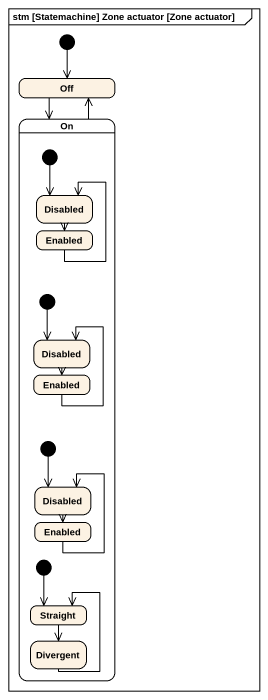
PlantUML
@startuml
mainframe stm [Statemachine] Zone actuator [Zone actuator]
hide empty description
state Off
state "On" as On_ {
  state initial2 <<start>>
  state Disabled
  state Enabled
  state initial3 <<start>>
  state "Disabled" as Disabled_2
  state "Enabled" as Enabled_2
  state initial4 <<start>>
  state "Disabled" as Disabled_3
  state "Enabled" as Enabled_3
  state initial5 <<start>>
  state Straight
  state Divergent
}
[*] --> Off
Off --> On_
On_ -up-> Off
initial2 --> Disabled
Disabled --> Enabled
Enabled -up-> Disabled
initial3 --> Disabled_2
Disabled_2 --> Enabled_2
Enabled_2 -up-> Disabled_2
initial4 --> Disabled_3
Disabled_3 --> Enabled_3
Enabled_3 -up-> Disabled_3
initial5 --> Straight
Straight --> Divergent
Divergent -up-> Straight
@enduml
